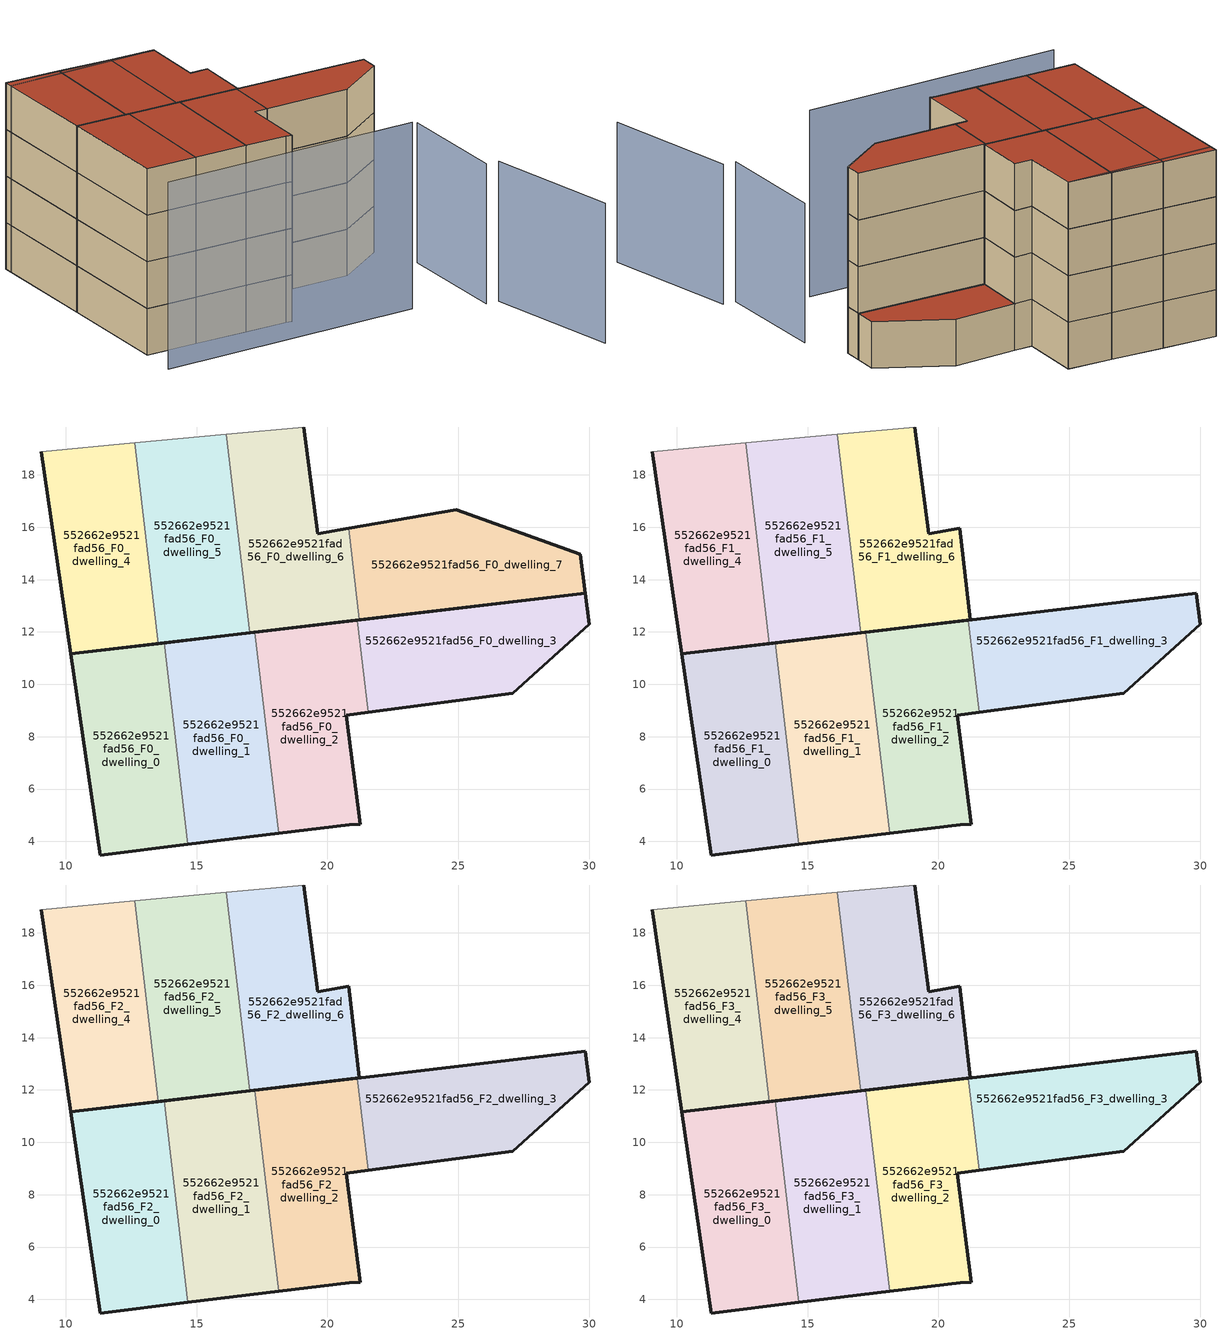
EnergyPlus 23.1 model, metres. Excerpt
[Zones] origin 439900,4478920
552662e9521fad56_F0_dwelling_0
 floor ground (EU_floor_Construction): 14.67,3.89 13.76,11.58 10.19,11.16 11.32,3.48 z0
 wall outside (EU_wall_Construction): 14.67,3.89 11.32,3.48 10.19,11.16 13.76,11.58 z0:3
 wall to 552662e9521fad56_F0_dwelling_1 (EU_wall_Construction): 13.76,11.58 14.67,3.89 z0:3
552662e9521fad56_F0_dwelling_1
 floor ground (EU_floor_Construction): 18.13,4.31 17.22,11.99 13.76,11.58 14.67,3.89 z0
 wall outside (EU_wall_Construction): 18.13,4.31 14.67,3.89 / 13.76,11.58 17.22,11.99 z0:3
 wall to 552662e9521fad56_F0_dwelling_2 (EU_wall_Construction): 17.22,11.99 18.13,4.31 z0:3
552662e9521fad56_F0_dwelling_2
 floor ground (EU_floor_Construction): 21.26,4.65 20.71,8.82 21.55,8.93 21.14,12.45 17.22,11.99 18.13,4.31 20.82,4.63 z0
 wall outside (EU_wall_Construction): 17.22,11.99 21.14,12.45 / 21.55,8.93 20.71,8.82 21.26,4.65 20.82,4.63 18.13,4.31 z0:3
 wall to 552662e9521fad56_F0_dwelling_3 (EU_wall_Construction): 21.14,12.45 21.55,8.93 z0:3
552662e9521fad56_F0_dwelling_3
 floor ground (EU_floor_Construction): 27.08,9.67 30.01,12.3 29.85,13.48 21.14,12.45 21.55,8.93 z0
 wall outside (EU_wall_Construction): 21.14,12.45 29.85,13.48 30.01,12.3 27.08,9.67 21.55,8.93 z0:3
552662e9521fad56_F0_dwelling_4
 floor ground (EU_floor_Construction): 13.54,11.56 12.63,19.23 9.06,18.89 10.19,11.16 z0
 wall outside (EU_wall_Construction): 13.54,11.56 10.19,11.16 9.06,18.89 z0:3
 wall to 552662e9521fad56_F0_dwelling_5 (EU_wall_Construction): 12.63,19.23 13.54,11.56 z0:3
 wall adiabatic (EU_wall_Construction): 9.06,18.89 12.63,19.23 z0:3
552662e9521fad56_F0_dwelling_5
 floor ground (EU_floor_Construction): 17.03,11.97 16.13,19.56 12.63,19.23 13.54,11.56 z0
 wall outside (EU_wall_Construction): 17.03,11.97 13.54,11.56 z0:3
 wall to 552662e9521fad56_F0_dwelling_6 (EU_wall_Construction): 16.13,19.56 17.03,11.97 z0:3
 wall adiabatic (EU_wall_Construction): 12.63,19.23 16.13,19.56 z0:3
552662e9521fad56_F0_dwelling_6
 floor ground (EU_floor_Construction): 21.22,12.46 20.8,15.96 19.62,15.75 19.09,19.83 16.13,19.56 17.03,11.97 z0
 wall outside (EU_wall_Construction): 21.22,12.46 17.03,11.97 / 19.09,19.83 19.62,15.75 20.8,15.96 z0:3
 wall adiabatic (EU_wall_Construction): 16.13,19.56 19.09,19.83 z0:3
 wall to 552662e9521fad56_F0_dwelling_7 (EU_wall_Construction): 20.8,15.96 21.22,12.46 z0:3
552662e9521fad56_F0_dwelling_7
 floor ground (EU_floor_Construction): 29.85,13.48 29.66,14.97 24.92,16.68 20.8,15.96 21.22,12.46 z0
 wall outside (EU_wall_Construction): 20.8,15.96 24.92,16.68 29.66,14.97 29.85,13.48 21.22,12.46 z0:3
 roof outside (EU_roof_Construction): 29.66,14.97 29.85,13.48 21.22,12.46 20.8,15.96 24.92,16.68 z3
552662e9521fad56_F1_dwelling_0
 floor to 552662e9521fad56_F0_dwelling_0 (EU_floor_Construction): 14.67,3.89 13.76,11.58 10.19,11.16 11.32,3.48 z3
 wall outside (EU_wall_Construction): 14.67,3.89 11.32,3.48 10.19,11.16 13.76,11.58 z3:6
 wall to 552662e9521fad56_F1_dwelling_1 (EU_wall_Construction): 13.76,11.58 14.67,3.89 z3:6
552662e9521fad56_F1_dwelling_1
 floor to 552662e9521fad56_F0_dwelling_1 (EU_floor_Construction): 18.13,4.31 17.22,11.99 13.76,11.58 14.67,3.89 z3
 wall outside (EU_wall_Construction): 18.13,4.31 14.67,3.89 / 13.76,11.58 17.22,11.99 z3:6
 wall to 552662e9521fad56_F1_dwelling_2 (EU_wall_Construction): 17.22,11.99 18.13,4.31 z3:6
552662e9521fad56_F1_dwelling_2
 floor to 552662e9521fad56_F0_dwelling_2 (EU_floor_Construction): 21.26,4.65 20.71,8.82 21.55,8.93 21.14,12.45 17.22,11.99 18.13,4.31 20.82,4.63 z3
 wall outside (EU_wall_Construction): 17.22,11.99 21.14,12.45 / 21.55,8.93 20.71,8.82 21.26,4.65 20.82,4.63 18.13,4.31 z3:6
 wall to 552662e9521fad56_F1_dwelling_3 (EU_wall_Construction): 21.14,12.45 21.55,8.93 z3:6
552662e9521fad56_F1_dwelling_3
 floor to 552662e9521fad56_F0_dwelling_3 (EU_floor_Construction): 27.08,9.67 30.01,12.3 29.85,13.48 21.14,12.45 21.55,8.93 z3
 wall outside (EU_wall_Construction): 21.14,12.45 29.85,13.48 30.01,12.3 27.08,9.67 21.55,8.93 z3:6
552662e9521fad56_F1_dwelling_4
 floor to 552662e9521fad56_F0_dwelling_4 (EU_floor_Construction): 13.54,11.56 12.63,19.23 9.06,18.89 10.19,11.16 z3
 wall outside (EU_wall_Construction): 13.54,11.56 10.19,11.16 9.06,18.89 z3:6
 wall to 552662e9521fad56_F1_dwelling_5 (EU_wall_Construction): 12.63,19.23 13.54,11.56 z3:6
 wall adiabatic (EU_wall_Construction): 9.06,18.89 12.63,19.23 z3:6
552662e9521fad56_F1_dwelling_5
 floor to 552662e9521fad56_F0_dwelling_5 (EU_floor_Construction): 17.03,11.97 16.13,19.56 12.63,19.23 13.54,11.56 z3
 wall outside (EU_wall_Construction): 17.03,11.97 13.54,11.56 z3:6
 wall to 552662e9521fad56_F1_dwelling_6 (EU_wall_Construction): 16.13,19.56 17.03,11.97 z3:6
 wall adiabatic (EU_wall_Construction): 12.63,19.23 16.13,19.56 z3:6
552662e9521fad56_F1_dwelling_6
 floor to 552662e9521fad56_F0_dwelling_6 (EU_floor_Construction): 21.22,12.46 20.8,15.96 19.62,15.75 19.09,19.83 16.13,19.56 17.03,11.97 z3
 wall outside (EU_wall_Construction): 19.09,19.83 19.62,15.75 20.8,15.96 21.22,12.46 17.03,11.97 z3:6
 wall adiabatic (EU_wall_Construction): 16.13,19.56 19.09,19.83 z3:6
552662e9521fad56_F2_dwelling_0
 floor to 552662e9521fad56_F1_dwelling_0 (EU_floor_Construction): 14.67,3.89 13.76,11.58 10.19,11.16 11.32,3.48 z6
 wall outside (EU_wall_Construction): 14.67,3.89 11.32,3.48 10.19,11.16 13.76,11.58 z6:9
 wall to 552662e9521fad56_F2_dwelling_1 (EU_wall_Construction): 13.76,11.58 14.67,3.89 z6:9
552662e9521fad56_F2_dwelling_1
 floor to 552662e9521fad56_F1_dwelling_1 (EU_floor_Construction): 18.13,4.31 17.22,11.99 13.76,11.58 14.67,3.89 z6
 wall outside (EU_wall_Construction): 18.13,4.31 14.67,3.89 / 13.76,11.58 17.22,11.99 z6:9
 wall to 552662e9521fad56_F2_dwelling_2 (EU_wall_Construction): 17.22,11.99 18.13,4.31 z6:9
552662e9521fad56_F2_dwelling_2
 floor to 552662e9521fad56_F1_dwelling_2 (EU_floor_Construction): 21.26,4.65 20.71,8.82 21.55,8.93 21.14,12.45 17.22,11.99 18.13,4.31 20.82,4.63 z6
 wall outside (EU_wall_Construction): 17.22,11.99 21.14,12.45 / 21.55,8.93 20.71,8.82 21.26,4.65 20.82,4.63 18.13,4.31 z6:9
 wall to 552662e9521fad56_F2_dwelling_3 (EU_wall_Construction): 21.14,12.45 21.55,8.93 z6:9
552662e9521fad56_F2_dwelling_3
 floor to 552662e9521fad56_F1_dwelling_3 (EU_floor_Construction): 27.08,9.67 30.01,12.3 29.85,13.48 21.14,12.45 21.55,8.93 z6
 wall outside (EU_wall_Construction): 21.14,12.45 29.85,13.48 30.01,12.3 27.08,9.67 21.55,8.93 z6:9
552662e9521fad56_F2_dwelling_4
 floor to 552662e9521fad56_F1_dwelling_4 (EU_floor_Construction): 13.54,11.56 12.63,19.23 9.06,18.89 10.19,11.16 z6
 wall outside (EU_wall_Construction): 13.54,11.56 10.19,11.16 9.06,18.89 z6:9
 wall to 552662e9521fad56_F2_dwelling_5 (EU_wall_Construction): 12.63,19.23 13.54,11.56 z6:9
 wall adiabatic (EU_wall_Construction): 9.06,18.89 12.63,19.23 z6:9
552662e9521fad56_F2_dwelling_5
 floor to 552662e9521fad56_F1_dwelling_5 (EU_floor_Construction): 17.03,11.97 16.13,19.56 12.63,19.23 13.54,11.56 z6
 wall outside (EU_wall_Construction): 17.03,11.97 13.54,11.56 z6:9
 wall to 552662e9521fad56_F2_dwelling_6 (EU_wall_Construction): 16.13,19.56 17.03,11.97 z6:9
 wall adiabatic (EU_wall_Construction): 12.63,19.23 16.13,19.56 z6:9
552662e9521fad56_F2_dwelling_6
 floor to 552662e9521fad56_F1_dwelling_6 (EU_floor_Construction): 21.22,12.46 20.8,15.96 19.62,15.75 19.09,19.83 16.13,19.56 17.03,11.97 z6
 wall outside (EU_wall_Construction): 19.09,19.83 19.62,15.75 20.8,15.96 21.22,12.46 17.03,11.97 z6:9
 wall adiabatic (EU_wall_Construction): 16.13,19.56 19.09,19.83 z6:9
552662e9521fad56_F3_dwelling_0
 floor to 552662e9521fad56_F2_dwelling_0 (EU_floor_Construction): 14.67,3.89 13.76,11.58 10.19,11.16 11.32,3.48 z9
 wall outside (EU_wall_Construction): 14.67,3.89 11.32,3.48 10.19,11.16 13.76,11.58 z9:12
 wall to 552662e9521fad56_F3_dwelling_1 (EU_wall_Construction): 13.76,11.58 14.67,3.89 z9:12
 roof outside (EU_roof_Construction): 13.76,11.58 14.67,3.89 11.32,3.48 10.19,11.16 z12
552662e9521fad56_F3_dwelling_1
 floor to 552662e9521fad56_F2_dwelling_1 (EU_floor_Construction): 18.13,4.31 17.22,11.99 13.76,11.58 14.67,3.89 z9
 wall outside (EU_wall_Construction): 18.13,4.31 14.67,3.89 / 13.76,11.58 17.22,11.99 z9:12
 wall to 552662e9521fad56_F3_dwelling_2 (EU_wall_Construction): 17.22,11.99 18.13,4.31 z9:12
 roof outside (EU_roof_Construction): 17.22,11.99 18.13,4.31 14.67,3.89 13.76,11.58 z12
552662e9521fad56_F3_dwelling_2
 floor to 552662e9521fad56_F2_dwelling_2 (EU_floor_Construction): 21.26,4.65 20.71,8.82 21.55,8.93 21.14,12.45 17.22,11.99 18.13,4.31 20.82,4.63 z9
 wall outside (EU_wall_Construction): 17.22,11.99 21.14,12.45 / 21.55,8.93 20.71,8.82 21.26,4.65 20.82,4.63 18.13,4.31 z9:12
 wall to 552662e9521fad56_F3_dwelling_3 (EU_wall_Construction): 21.14,12.45 21.55,8.93 z9:12
 roof outside (EU_roof_Construction): 21.14,12.45 21.55,8.93 20.71,8.82 21.26,4.65 20.82,4.63 18.13,4.31 17.22,11.99 z12
552662e9521fad56_F3_dwelling_3
 floor to 552662e9521fad56_F2_dwelling_3 (EU_floor_Construction): 27.08,9.67 30.01,12.3 29.85,13.48 21.14,12.45 21.55,8.93 z9
 wall outside (EU_wall_Construction): 21.14,12.45 29.85,13.48 30.01,12.3 27.08,9.67 21.55,8.93 z9:12
 roof outside (EU_roof_Construction): 29.85,13.48 30.01,12.3 27.08,9.67 21.55,8.93 21.14,12.45 z12
552662e9521fad56_F3_dwelling_4
 floor to 552662e9521fad56_F2_dwelling_4 (EU_floor_Construction): 13.54,11.56 12.63,19.23 9.06,18.89 10.19,11.16 z9
 wall outside (EU_wall_Construction): 13.54,11.56 10.19,11.16 9.06,18.89 z9:12
 wall to 552662e9521fad56_F3_dwelling_5 (EU_wall_Construction): 12.63,19.23 13.54,11.56 z9:12
 wall adiabatic (EU_wall_Construction): 9.06,18.89 12.63,19.23 z9:12
 roof outside (EU_roof_Construction): 12.63,19.23 13.54,11.56 10.19,11.16 9.06,18.89 z12
552662e9521fad56_F3_dwelling_5
 floor to 552662e9521fad56_F2_dwelling_5 (EU_floor_Construction): 17.03,11.97 16.13,19.56 12.63,19.23 13.54,11.56 z9
 wall outside (EU_wall_Construction): 17.03,11.97 13.54,11.56 z9:12
 wall to 552662e9521fad56_F3_dwelling_6 (EU_wall_Construction): 16.13,19.56 17.03,11.97 z9:12
 wall adiabatic (EU_wall_Construction): 12.63,19.23 16.13,19.56 z9:12
 roof outside (EU_roof_Construction): 16.13,19.56 17.03,11.97 13.54,11.56 12.63,19.23 z12
552662e9521fad56_F3_dwelling_6
 floor to 552662e9521fad56_F2_dwelling_6 (EU_floor_Construction): 21.22,12.46 20.8,15.96 19.62,15.75 19.09,19.83 16.13,19.56 17.03,11.97 z9
 wall outside (EU_wall_Construction): 19.09,19.83 19.62,15.75 20.8,15.96 21.22,12.46 17.03,11.97 z9:12
 wall adiabatic (EU_wall_Construction): 16.13,19.56 19.09,19.83 z9:12
 roof outside (EU_roof_Construction): 19.09,19.83 19.62,15.75 20.8,15.96 21.22,12.46 17.03,11.97 16.13,19.56 z12
shading: 11.6,1.05 28.53,3.49 / 19.09,19.83 9.14,18.33 z0:12; 36.82,-5.95 33.7,2.47 / 32.86,2.4 31.71,9.82 z0:9
[Building]
EU S2 Campaign: North Axis=0; Terrain=City; Solar Distribution=FullExterior
[Site:Location]
Madrid: Latitude=40.5; Longitude=-3.5; Time Zone=1; Elevation=609
[SizingPeriod:WeatherFileDays]
AnnualSizingPeriod: Begin Month=1; Begin Day of Month=1; End Month=12; End Day of Month=31; Day of Week for Start Day=Monday; Use Weather File Daylight Saving Period=No; Use Weather File Rain and Snow Indicators=No
[MATERIAL]
EU_InternalMass_Material: Roughness=MediumRough; Thickness=0.1; Conductivity=1; Density=1800; Specific Heat=900; Thermal Absorptance=0.9; Solar Absorptance=0.7; Visible Absorptance=0.7
[MATERIAL:NOMASS] Roughness=MediumRough; Thermal Absorptance=0.9; Solar Absorptance=0.7; Visible Absorptance=0.7
Name | Thermal Resistance
EU_wall_NoMass | 0.459673
EU_roof_NoMass | 0.495815
EU_floor_NoMass | 0.788942
[CONSTRUCTION]
EU_wall_Construction: EU_wall_NoMass
EU_roof_Construction: EU_roof_NoMass
EU_floor_Construction: EU_floor_NoMass
EU_InternalMass_Construction: EU_InternalMass_Material
[ZONE] Type=1; Multiplier=1; Ceiling Height=autocalculate; Floor Area=autocalculate; Part of Total Floor Area=Yes
Name | Volume
552662e9521fad56_F0_dwelling_0; 552662e9521fad56_F1_dwelling_0; 552662e9521fad56_F2_dwelling_0; 552662e9521fad56_F3_dwelling_0 | 81.09375
552662e9521fad56_F0_dwelling_1; 552662e9521fad56_F1_dwelling_1; 552662e9521fad56_F2_dwelling_1; 552662e9521fad56_F3_dwelling_1 | 81.0571
552662e9521fad56_F0_dwelling_2; 552662e9521fad56_F1_dwelling_2; 552662e9521fad56_F2_dwelling_2; 552662e9521fad56_F3_dwelling_2 | 81.0714
552662e9521fad56_F0_dwelling_3; 552662e9521fad56_F1_dwelling_3; 552662e9521fad56_F2_dwelling_3; 552662e9521fad56_F3_dwelling_3; 552662e9521fad56_F0_dwelling_5; 552662e9521fad56_F1_dwelling_5; 552662e9521fad56_F2_dwelling_5; 552662e9521fad56_F3_dwelling_5 | 81.0692
552662e9521fad56_F0_dwelling_4; 552662e9521fad56_F1_dwelling_4; 552662e9521fad56_F2_dwelling_4; 552662e9521fad56_F3_dwelling_4 | 81.0747
552662e9521fad56_F0_dwelling_6; 552662e9521fad56_F1_dwelling_6; 552662e9521fad56_F2_dwelling_6; 552662e9521fad56_F3_dwelling_6 | 81.0619
552662e9521fad56_F0_dwelling_7 | 81.0798
[INTERNALMASS] Construction=EU_InternalMass_Construction
Name | Zone or ZoneList | Surface Area
552662e9521fad56_F0_dwelling_0_EU_InternalMass | 552662e9521fad56_F0_dwelling_0 | 27.0313
552662e9521fad56_F0_dwelling_1_EU_InternalMass | 552662e9521fad56_F0_dwelling_1 | 27.019
552662e9521fad56_F0_dwelling_2_EU_InternalMass | 552662e9521fad56_F0_dwelling_2 | 27.0236
552662e9521fad56_F0_dwelling_3_EU_InternalMass | 552662e9521fad56_F0_dwelling_3 | 27.0231
552662e9521fad56_F0_dwelling_4_EU_InternalMass | 552662e9521fad56_F0_dwelling_4 | 27.0249
552662e9521fad56_F0_dwelling_5_EU_InternalMass | 552662e9521fad56_F0_dwelling_5 | 27.0231
552662e9521fad56_F0_dwelling_6_EU_InternalMass | 552662e9521fad56_F0_dwelling_6 | 27.0206
552662e9521fad56_F0_dwelling_7_EU_InternalMass | 552662e9521fad56_F0_dwelling_7 | 27.0267
552662e9521fad56_F1_dwelling_0_EU_InternalMass | 552662e9521fad56_F1_dwelling_0 | 30.8848
552662e9521fad56_F1_dwelling_1_EU_InternalMass | 552662e9521fad56_F1_dwelling_1 | 30.886
552662e9521fad56_F1_dwelling_2_EU_InternalMass | 552662e9521fad56_F1_dwelling_2 | 30.8838
552662e9521fad56_F1_dwelling_3_EU_InternalMass | 552662e9521fad56_F1_dwelling_3 | 30.8839
552662e9521fad56_F1_dwelling_4_EU_InternalMass | 552662e9521fad56_F1_dwelling_4 | 32.3297
552662e9521fad56_F1_dwelling_5_EU_InternalMass | 552662e9521fad56_F1_dwelling_5 | 32.9661
552662e9521fad56_F1_dwelling_6_EU_InternalMass | 552662e9521fad56_F1_dwelling_6 | 27.3622
552662e9521fad56_F2_dwelling_0_EU_InternalMass | 552662e9521fad56_F2_dwelling_0 | 30.8848
552662e9521fad56_F2_dwelling_1_EU_InternalMass | 552662e9521fad56_F2_dwelling_1 | 30.886
552662e9521fad56_F2_dwelling_2_EU_InternalMass | 552662e9521fad56_F2_dwelling_2 | 30.8838
552662e9521fad56_F2_dwelling_3_EU_InternalMass | 552662e9521fad56_F2_dwelling_3 | 30.8839
552662e9521fad56_F2_dwelling_4_EU_InternalMass | 552662e9521fad56_F2_dwelling_4 | 32.3297
552662e9521fad56_F2_dwelling_5_EU_InternalMass | 552662e9521fad56_F2_dwelling_5 | 32.9661
552662e9521fad56_F2_dwelling_6_EU_InternalMass | 552662e9521fad56_F2_dwelling_6 | 27.3622
552662e9521fad56_F3_dwelling_0_EU_InternalMass | 552662e9521fad56_F3_dwelling_0 | 30.8848
552662e9521fad56_F3_dwelling_1_EU_InternalMass | 552662e9521fad56_F3_dwelling_1 | 30.886
552662e9521fad56_F3_dwelling_2_EU_InternalMass | 552662e9521fad56_F3_dwelling_2 | 30.8838
552662e9521fad56_F3_dwelling_3_EU_InternalMass | 552662e9521fad56_F3_dwelling_3 | 30.8839
552662e9521fad56_F3_dwelling_4_EU_InternalMass | 552662e9521fad56_F3_dwelling_4 | 32.3297
552662e9521fad56_F3_dwelling_5_EU_InternalMass | 552662e9521fad56_F3_dwelling_5 | 32.9661
552662e9521fad56_F3_dwelling_6_EU_InternalMass | 552662e9521fad56_F3_dwelling_6 | 27.3622
[OTHEREQUIPMENT] Fuel Type=Electricity; Design Level Calculation Method=Watts/Area; Power per Zone Floor Area=1; Fraction Latent=0; Fraction Radiant=0; Fraction Lost=0; Carbon Dioxide Generation Rate=0; EndUse Subcategory=EU_Step8_InternalGains
Name | Zone or ZoneList or Space or SpaceList | Schedule
EU_Step8_InternalGain_552662e9521fad56_F0_dwelling_0_f000 | 552662e9521fad56_F0_dwelling_0 | EU_Step8_GainSchedule_552662e9521fad56_F0_dwelling_0_f000
EU_Step8_InternalGain_552662e9521fad56_F0_dwelling_1_f000 | 552662e9521fad56_F0_dwelling_1 | EU_Step8_GainSchedule_552662e9521fad56_F0_dwelling_1_f000
EU_Step8_InternalGain_552662e9521fad56_F0_dwelling_2_f000 | 552662e9521fad56_F0_dwelling_2 | EU_Step8_GainSchedule_552662e9521fad56_F0_dwelling_2_f000
EU_Step8_InternalGain_552662e9521fad56_F0_dwelling_3_f000 | 552662e9521fad56_F0_dwelling_3 | EU_Step8_GainSchedule_552662e9521fad56_F0_dwelling_3_f000
EU_Step8_InternalGain_552662e9521fad56_F0_dwelling_4_f000 | 552662e9521fad56_F0_dwelling_4 | EU_Step8_GainSchedule_552662e9521fad56_F0_dwelling_4_f000
EU_Step8_InternalGain_552662e9521fad56_F0_dwelling_5_f000 | 552662e9521fad56_F0_dwelling_5 | EU_Step8_GainSchedule_552662e9521fad56_F0_dwelling_5_f000
EU_Step8_InternalGain_552662e9521fad56_F0_dwelling_6_f000 | 552662e9521fad56_F0_dwelling_6 | EU_Step8_GainSchedule_552662e9521fad56_F0_dwelling_6_f000
EU_Step8_InternalGain_552662e9521fad56_F0_dwelling_7_f000 | 552662e9521fad56_F0_dwelling_7 | EU_Step8_GainSchedule_552662e9521fad56_F0_dwelling_7_f000
EU_Step8_InternalGain_552662e9521fad56_F1_dwelling_0_f000 | 552662e9521fad56_F1_dwelling_0 | EU_Step8_GainSchedule_552662e9521fad56_F1_dwelling_0_f000
EU_Step8_InternalGain_552662e9521fad56_F1_dwelling_1_f000 | 552662e9521fad56_F1_dwelling_1 | EU_Step8_GainSchedule_552662e9521fad56_F1_dwelling_1_f000
EU_Step8_InternalGain_552662e9521fad56_F1_dwelling_2_f000 | 552662e9521fad56_F1_dwelling_2 | EU_Step8_GainSchedule_552662e9521fad56_F1_dwelling_2_f000
EU_Step8_InternalGain_552662e9521fad56_F1_dwelling_3_f000 | 552662e9521fad56_F1_dwelling_3 | EU_Step8_GainSchedule_552662e9521fad56_F1_dwelling_3_f000
EU_Step8_InternalGain_552662e9521fad56_F1_dwelling_4_f000 | 552662e9521fad56_F1_dwelling_4 | EU_Step8_GainSchedule_552662e9521fad56_F1_dwelling_4_f000
EU_Step8_InternalGain_552662e9521fad56_F1_dwelling_5_f000 | 552662e9521fad56_F1_dwelling_5 | EU_Step8_GainSchedule_552662e9521fad56_F1_dwelling_5_f000
EU_Step8_InternalGain_552662e9521fad56_F1_dwelling_6_f000 | 552662e9521fad56_F1_dwelling_6 | EU_Step8_GainSchedule_552662e9521fad56_F1_dwelling_6_f000
EU_Step8_InternalGain_552662e9521fad56_F2_dwelling_0_f000 | 552662e9521fad56_F2_dwelling_0 | EU_Step8_GainSchedule_552662e9521fad56_F2_dwelling_0_f000
EU_Step8_InternalGain_552662e9521fad56_F2_dwelling_1_f000 | 552662e9521fad56_F2_dwelling_1 | EU_Step8_GainSchedule_552662e9521fad56_F2_dwelling_1_f000
EU_Step8_InternalGain_552662e9521fad56_F2_dwelling_2_f000 | 552662e9521fad56_F2_dwelling_2 | EU_Step8_GainSchedule_552662e9521fad56_F2_dwelling_2_f000
EU_Step8_InternalGain_552662e9521fad56_F2_dwelling_3_f000 | 552662e9521fad56_F2_dwelling_3 | EU_Step8_GainSchedule_552662e9521fad56_F2_dwelling_3_f000
EU_Step8_InternalGain_552662e9521fad56_F2_dwelling_4_f000 | 552662e9521fad56_F2_dwelling_4 | EU_Step8_GainSchedule_552662e9521fad56_F2_dwelling_4_f000
EU_Step8_InternalGain_552662e9521fad56_F2_dwelling_5_f000 | 552662e9521fad56_F2_dwelling_5 | EU_Step8_GainSchedule_552662e9521fad56_F2_dwelling_5_f000
EU_Step8_InternalGain_552662e9521fad56_F2_dwelling_6_f000 | 552662e9521fad56_F2_dwelling_6 | EU_Step8_GainSchedule_552662e9521fad56_F2_dwelling_6_f000
EU_Step8_InternalGain_552662e9521fad56_F3_dwelling_0_f000 | 552662e9521fad56_F3_dwelling_0 | EU_Step8_GainSchedule_552662e9521fad56_F3_dwelling_0_f000
EU_Step8_InternalGain_552662e9521fad56_F3_dwelling_1_f000 | 552662e9521fad56_F3_dwelling_1 | EU_Step8_GainSchedule_552662e9521fad56_F3_dwelling_1_f000
EU_Step8_InternalGain_552662e9521fad56_F3_dwelling_2_f000 | 552662e9521fad56_F3_dwelling_2 | EU_Step8_GainSchedule_552662e9521fad56_F3_dwelling_2_f000
EU_Step8_InternalGain_552662e9521fad56_F3_dwelling_3_f000 | 552662e9521fad56_F3_dwelling_3 | EU_Step8_GainSchedule_552662e9521fad56_F3_dwelling_3_f000
EU_Step8_InternalGain_552662e9521fad56_F3_dwelling_4_f000 | 552662e9521fad56_F3_dwelling_4 | EU_Step8_GainSchedule_552662e9521fad56_F3_dwelling_4_f000
EU_Step8_InternalGain_552662e9521fad56_F3_dwelling_5_f000 | 552662e9521fad56_F3_dwelling_5 | EU_Step8_GainSchedule_552662e9521fad56_F3_dwelling_5_f000
EU_Step8_InternalGain_552662e9521fad56_F3_dwelling_6_f000 | 552662e9521fad56_F3_dwelling_6 | EU_Step8_GainSchedule_552662e9521fad56_F3_dwelling_6_f000
[ZONEVENTILATION:DESIGNFLOWRATE] Schedule=EU_AlwaysOn; Design Flow Rate Calculation Method=AirChanges/Hour; Air Changes per Hour=0.719161; Ventilation Type=Natural; Fan Pressure Rise=0; Fan Total Efficiency=1; Constant Term Coefficient=1; Temperature Term Coefficient=0; Velocity Term Coefficient=0; Velocity Squared Term Coefficient=0; Minimum Indoor Temperature=-100; Maximum Indoor Temperature=100; Delta Temperature=-100; Minimum Outdoor Temperature=-100; Maximum Outdoor Temperature=100; Maximum Wind Speed=40
Name | Zone or ZoneList or Space or SpaceList
EU_ConstantAir_552662e9521fad56_F0_dwelling_0 | 552662e9521fad56_F0_dwelling_0
EU_ConstantAir_552662e9521fad56_F0_dwelling_1 | 552662e9521fad56_F0_dwelling_1
EU_ConstantAir_552662e9521fad56_F0_dwelling_2 | 552662e9521fad56_F0_dwelling_2
EU_ConstantAir_552662e9521fad56_F0_dwelling_3 | 552662e9521fad56_F0_dwelling_3
EU_ConstantAir_552662e9521fad56_F0_dwelling_4 | 552662e9521fad56_F0_dwelling_4
EU_ConstantAir_552662e9521fad56_F0_dwelling_5 | 552662e9521fad56_F0_dwelling_5
EU_ConstantAir_552662e9521fad56_F0_dwelling_6 | 552662e9521fad56_F0_dwelling_6
EU_ConstantAir_552662e9521fad56_F0_dwelling_7 | 552662e9521fad56_F0_dwelling_7
EU_ConstantAir_552662e9521fad56_F1_dwelling_0 | 552662e9521fad56_F1_dwelling_0
EU_ConstantAir_552662e9521fad56_F1_dwelling_1 | 552662e9521fad56_F1_dwelling_1
EU_ConstantAir_552662e9521fad56_F1_dwelling_2 | 552662e9521fad56_F1_dwelling_2
EU_ConstantAir_552662e9521fad56_F1_dwelling_3 | 552662e9521fad56_F1_dwelling_3
EU_ConstantAir_552662e9521fad56_F1_dwelling_4 | 552662e9521fad56_F1_dwelling_4
EU_ConstantAir_552662e9521fad56_F1_dwelling_5 | 552662e9521fad56_F1_dwelling_5
EU_ConstantAir_552662e9521fad56_F1_dwelling_6 | 552662e9521fad56_F1_dwelling_6
EU_ConstantAir_552662e9521fad56_F2_dwelling_0 | 552662e9521fad56_F2_dwelling_0
EU_ConstantAir_552662e9521fad56_F2_dwelling_1 | 552662e9521fad56_F2_dwelling_1
EU_ConstantAir_552662e9521fad56_F2_dwelling_2 | 552662e9521fad56_F2_dwelling_2
EU_ConstantAir_552662e9521fad56_F2_dwelling_3 | 552662e9521fad56_F2_dwelling_3
EU_ConstantAir_552662e9521fad56_F2_dwelling_4 | 552662e9521fad56_F2_dwelling_4
EU_ConstantAir_552662e9521fad56_F2_dwelling_5 | 552662e9521fad56_F2_dwelling_5
EU_ConstantAir_552662e9521fad56_F2_dwelling_6 | 552662e9521fad56_F2_dwelling_6
EU_ConstantAir_552662e9521fad56_F3_dwelling_0 | 552662e9521fad56_F3_dwelling_0
EU_ConstantAir_552662e9521fad56_F3_dwelling_1 | 552662e9521fad56_F3_dwelling_1
EU_ConstantAir_552662e9521fad56_F3_dwelling_2 | 552662e9521fad56_F3_dwelling_2
EU_ConstantAir_552662e9521fad56_F3_dwelling_3 | 552662e9521fad56_F3_dwelling_3
EU_ConstantAir_552662e9521fad56_F3_dwelling_4 | 552662e9521fad56_F3_dwelling_4
EU_ConstantAir_552662e9521fad56_F3_dwelling_5 | 552662e9521fad56_F3_dwelling_5
EU_ConstantAir_552662e9521fad56_F3_dwelling_6 | 552662e9521fad56_F3_dwelling_6
[HVACTEMPLATE:THERMOSTAT] Constant Heating Setpoint=20; Constant Cooling Setpoint=50
EU_HeatOnly_552662e9521fad56_F0_dwelling_0; EU_HeatOnly_552662e9521fad56_F0_dwelling_1; EU_HeatOnly_552662e9521fad56_F0_dwelling_2; EU_HeatOnly_552662e9521fad56_F0_dwelling_3; EU_HeatOnly_552662e9521fad56_F0_dwelling_4; EU_HeatOnly_552662e9521fad56_F0_dwelling_5; EU_HeatOnly_552662e9521fad56_F0_dwelling_6; EU_HeatOnly_552662e9521fad56_F0_dwelling_7; EU_HeatOnly_552662e9521fad56_F1_dwelling_0; EU_HeatOnly_552662e9521fad56_F1_dwelling_1; EU_HeatOnly_552662e9521fad56_F1_dwelling_2; EU_HeatOnly_552662e9521fad56_F1_dwelling_3; EU_HeatOnly_552662e9521fad56_F1_dwelling_4; EU_HeatOnly_552662e9521fad56_F1_dwelling_5; EU_HeatOnly_552662e9521fad56_F1_dwelling_6; EU_HeatOnly_552662e9521fad56_F2_dwelling_0; EU_HeatOnly_552662e9521fad56_F2_dwelling_1; EU_HeatOnly_552662e9521fad56_F2_dwelling_2; EU_HeatOnly_552662e9521fad56_F2_dwelling_3; EU_HeatOnly_552662e9521fad56_F2_dwelling_4; EU_HeatOnly_552662e9521fad56_F2_dwelling_5; EU_HeatOnly_552662e9521fad56_F2_dwelling_6; EU_HeatOnly_552662e9521fad56_F3_dwelling_0; EU_HeatOnly_552662e9521fad56_F3_dwelling_1; EU_HeatOnly_552662e9521fad56_F3_dwelling_2; EU_HeatOnly_552662e9521fad56_F3_dwelling_3; EU_HeatOnly_552662e9521fad56_F3_dwelling_4; EU_HeatOnly_552662e9521fad56_F3_dwelling_5; EU_HeatOnly_552662e9521fad56_F3_dwelling_6
[HVACTEMPLATE:ZONE:IDEALLOADSAIRSYSTEM] System Availability Schedule=EU_AlwaysOn; Maximum Heating Supply Air Temperature=50; Minimum Cooling Supply Air Temperature=13; Maximum Heating Supply Air Humidity Ratio=0.0156; Minimum Cooling Supply Air Humidity Ratio=0.0077; Heating Limit=NoLimit; Cooling Limit=NoLimit; Heating Availability Schedule=EU_AlwaysOn; Cooling Availability Schedule=EU_CoolingOff; Dehumidification Control Type=ConstantSensibleHeatRatio; Cooling Sensible Heat Ratio=0.7; Dehumidification Setpoint=60; Humidification Control Type=None; Humidification Setpoint=30; Outdoor Air Method=None; Outdoor Air Flow Rate per Person=0.00944; Outdoor Air Flow Rate per Zone Floor Area=0; Outdoor Air Flow Rate per Zone=0; Demand Controlled Ventilation Type=None; Outdoor Air Economizer Type=NoEconomizer; Heat Recovery Type=None; Sensible Heat Recovery Effectiveness=0.7; Latent Heat Recovery Effectiveness=0.65
Name | Template Thermostat
552662e9521fad56_F0_dwelling_0 | EU_HeatOnly_552662e9521fad56_F0_dwelling_0
552662e9521fad56_F0_dwelling_1 | EU_HeatOnly_552662e9521fad56_F0_dwelling_1
552662e9521fad56_F0_dwelling_2 | EU_HeatOnly_552662e9521fad56_F0_dwelling_2
552662e9521fad56_F0_dwelling_3 | EU_HeatOnly_552662e9521fad56_F0_dwelling_3
552662e9521fad56_F0_dwelling_4 | EU_HeatOnly_552662e9521fad56_F0_dwelling_4
552662e9521fad56_F0_dwelling_5 | EU_HeatOnly_552662e9521fad56_F0_dwelling_5
552662e9521fad56_F0_dwelling_6 | EU_HeatOnly_552662e9521fad56_F0_dwelling_6
552662e9521fad56_F0_dwelling_7 | EU_HeatOnly_552662e9521fad56_F0_dwelling_7
552662e9521fad56_F1_dwelling_0 | EU_HeatOnly_552662e9521fad56_F1_dwelling_0
552662e9521fad56_F1_dwelling_1 | EU_HeatOnly_552662e9521fad56_F1_dwelling_1
552662e9521fad56_F1_dwelling_2 | EU_HeatOnly_552662e9521fad56_F1_dwelling_2
552662e9521fad56_F1_dwelling_3 | EU_HeatOnly_552662e9521fad56_F1_dwelling_3
552662e9521fad56_F1_dwelling_4 | EU_HeatOnly_552662e9521fad56_F1_dwelling_4
552662e9521fad56_F1_dwelling_5 | EU_HeatOnly_552662e9521fad56_F1_dwelling_5
552662e9521fad56_F1_dwelling_6 | EU_HeatOnly_552662e9521fad56_F1_dwelling_6
552662e9521fad56_F2_dwelling_0 | EU_HeatOnly_552662e9521fad56_F2_dwelling_0
552662e9521fad56_F2_dwelling_1 | EU_HeatOnly_552662e9521fad56_F2_dwelling_1
552662e9521fad56_F2_dwelling_2 | EU_HeatOnly_552662e9521fad56_F2_dwelling_2
552662e9521fad56_F2_dwelling_3 | EU_HeatOnly_552662e9521fad56_F2_dwelling_3
552662e9521fad56_F2_dwelling_4 | EU_HeatOnly_552662e9521fad56_F2_dwelling_4
552662e9521fad56_F2_dwelling_5 | EU_HeatOnly_552662e9521fad56_F2_dwelling_5
552662e9521fad56_F2_dwelling_6 | EU_HeatOnly_552662e9521fad56_F2_dwelling_6
552662e9521fad56_F3_dwelling_0 | EU_HeatOnly_552662e9521fad56_F3_dwelling_0
552662e9521fad56_F3_dwelling_1 | EU_HeatOnly_552662e9521fad56_F3_dwelling_1
552662e9521fad56_F3_dwelling_2 | EU_HeatOnly_552662e9521fad56_F3_dwelling_2
552662e9521fad56_F3_dwelling_3 | EU_HeatOnly_552662e9521fad56_F3_dwelling_3
552662e9521fad56_F3_dwelling_4 | EU_HeatOnly_552662e9521fad56_F3_dwelling_4
552662e9521fad56_F3_dwelling_5 | EU_HeatOnly_552662e9521fad56_F3_dwelling_5
552662e9521fad56_F3_dwelling_6 | EU_HeatOnly_552662e9521fad56_F3_dwelling_6
[SIZING:ZONE] Zone Cooling Design Supply Air Temperature Input Method=SupplyAirTemperature; Zone Cooling Design Supply Air Temperature=13; Zone Heating Design Supply Air Temperature Input Method=SupplyAirTemperature; Zone Heating Design Supply Air Temperature=50; Zone Cooling Design Supply Air Humidity Ratio=0.008; Zone Heating Design Supply Air Humidity Ratio=0.008; Cooling Design Air Flow Method=DesignDay; Cooling Design Air Flow Rate=0; Cooling Minimum Air Flow per Zone Floor Area=0.000762; Cooling Minimum Air Flow=0; Cooling Minimum Air Flow Fraction=0.2; Heating Design Air Flow Method=DesignDay; Heating Design Air Flow Rate=0; Heating Maximum Air Flow per Zone Floor Area=0.002032; Heating Maximum Air Flow=0.141576; Heating Maximum Air Flow Fraction=0.3; Account for Dedicated Outdoor Air System=No; Dedicated Outdoor Air System Control Strategy=NeutralSupplyAir; Dedicated Outdoor Air Low Setpoint Temperature for Design=autosize; Dedicated Outdoor Air High Setpoint Temperature for Design=autosize; Zone Load Sizing Method=Sensible Load Only No Latent Load; Zone Latent Cooling Design Supply Air Humidity Ratio Input Method=HumidityRatioDifference; Zone Cooling Design Supply Air Humidity Ratio Difference=0.005; Zone Latent Heating Design Supply Air Humidity Ratio Input Method=HumidityRatioDifference; Zone Humidification Design Supply Air Humidity Ratio Difference=0.005
552662e9521fad56_F0_dwelling_0; 552662e9521fad56_F0_dwelling_1; 552662e9521fad56_F0_dwelling_2; 552662e9521fad56_F0_dwelling_3; 552662e9521fad56_F0_dwelling_4; 552662e9521fad56_F0_dwelling_5; 552662e9521fad56_F0_dwelling_6; 552662e9521fad56_F0_dwelling_7; 552662e9521fad56_F1_dwelling_0; 552662e9521fad56_F1_dwelling_1; 552662e9521fad56_F1_dwelling_2; 552662e9521fad56_F1_dwelling_3; 552662e9521fad56_F1_dwelling_4; 552662e9521fad56_F1_dwelling_5; 552662e9521fad56_F1_dwelling_6; 552662e9521fad56_F2_dwelling_0; 552662e9521fad56_F2_dwelling_1; 552662e9521fad56_F2_dwelling_2; 552662e9521fad56_F2_dwelling_3; 552662e9521fad56_F2_dwelling_4; 552662e9521fad56_F2_dwelling_5; 552662e9521fad56_F2_dwelling_6; 552662e9521fad56_F3_dwelling_0; 552662e9521fad56_F3_dwelling_1; 552662e9521fad56_F3_dwelling_2; 552662e9521fad56_F3_dwelling_3; 552662e9521fad56_F3_dwelling_4; 552662e9521fad56_F3_dwelling_5; 552662e9521fad56_F3_dwelling_6
[SCHEDULE:CONSTANT]
Name | Hourly Value
EU_AlwaysOn | 1
EU_CoolingOff | 0
[SCHEDULE:FILE] Column Number=1; Rows to Skip at Top=0; Number of Hours of Data=8760; Column Separator=Comma; Interpolate to Timestep=No; Minutes per Item=60; Adjust Schedule for Daylight Savings=Yes
Name | File
EU_Step8_GainSchedule_552662e9521fad56_F0_dwelling_0_f000 | ../../schedules/552662e9521fad56/552662e9521fad56_F0_dwelling_0_f000_gain.csv
EU_Step8_GainSchedule_552662e9521fad56_F0_dwelling_1_f000 | ../../schedules/552662e9521fad56/552662e9521fad56_F0_dwelling_1_f000_gain.csv
EU_Step8_GainSchedule_552662e9521fad56_F0_dwelling_2_f000 | ../../schedules/552662e9521fad56/552662e9521fad56_F0_dwelling_2_f000_gain.csv
EU_Step8_GainSchedule_552662e9521fad56_F0_dwelling_3_f000 | ../../schedules/552662e9521fad56/552662e9521fad56_F0_dwelling_3_f000_gain.csv
EU_Step8_GainSchedule_552662e9521fad56_F0_dwelling_4_f000 | ../../schedules/552662e9521fad56/552662e9521fad56_F0_dwelling_4_f000_gain.csv
EU_Step8_GainSchedule_552662e9521fad56_F0_dwelling_5_f000 | ../../schedules/552662e9521fad56/552662e9521fad56_F0_dwelling_5_f000_gain.csv
EU_Step8_GainSchedule_552662e9521fad56_F0_dwelling_6_f000 | ../../schedules/552662e9521fad56/552662e9521fad56_F0_dwelling_6_f000_gain.csv
EU_Step8_GainSchedule_552662e9521fad56_F0_dwelling_7_f000 | ../../schedules/552662e9521fad56/552662e9521fad56_F0_dwelling_7_f000_gain.csv
EU_Step8_GainSchedule_552662e9521fad56_F1_dwelling_0_f000 | ../../schedules/552662e9521fad56/552662e9521fad56_F1_dwelling_0_f000_gain.csv
EU_Step8_GainSchedule_552662e9521fad56_F1_dwelling_1_f000 | ../../schedules/552662e9521fad56/552662e9521fad56_F1_dwelling_1_f000_gain.csv
EU_Step8_GainSchedule_552662e9521fad56_F1_dwelling_2_f000 | ../../schedules/552662e9521fad56/552662e9521fad56_F1_dwelling_2_f000_gain.csv
EU_Step8_GainSchedule_552662e9521fad56_F1_dwelling_3_f000 | ../../schedules/552662e9521fad56/552662e9521fad56_F1_dwelling_3_f000_gain.csv
EU_Step8_GainSchedule_552662e9521fad56_F1_dwelling_4_f000 | ../../schedules/552662e9521fad56/552662e9521fad56_F1_dwelling_4_f000_gain.csv
EU_Step8_GainSchedule_552662e9521fad56_F1_dwelling_5_f000 | ../../schedules/552662e9521fad56/552662e9521fad56_F1_dwelling_5_f000_gain.csv
EU_Step8_GainSchedule_552662e9521fad56_F1_dwelling_6_f000 | ../../schedules/552662e9521fad56/552662e9521fad56_F1_dwelling_6_f000_gain.csv
EU_Step8_GainSchedule_552662e9521fad56_F2_dwelling_0_f000 | ../../schedules/552662e9521fad56/552662e9521fad56_F2_dwelling_0_f000_gain.csv
EU_Step8_GainSchedule_552662e9521fad56_F2_dwelling_1_f000 | ../../schedules/552662e9521fad56/552662e9521fad56_F2_dwelling_1_f000_gain.csv
EU_Step8_GainSchedule_552662e9521fad56_F2_dwelling_2_f000 | ../../schedules/552662e9521fad56/552662e9521fad56_F2_dwelling_2_f000_gain.csv
EU_Step8_GainSchedule_552662e9521fad56_F2_dwelling_3_f000 | ../../schedules/552662e9521fad56/552662e9521fad56_F2_dwelling_3_f000_gain.csv
EU_Step8_GainSchedule_552662e9521fad56_F2_dwelling_4_f000 | ../../schedules/552662e9521fad56/552662e9521fad56_F2_dwelling_4_f000_gain.csv
EU_Step8_GainSchedule_552662e9521fad56_F2_dwelling_5_f000 | ../../schedules/552662e9521fad56/552662e9521fad56_F2_dwelling_5_f000_gain.csv
EU_Step8_GainSchedule_552662e9521fad56_F2_dwelling_6_f000 | ../../schedules/552662e9521fad56/552662e9521fad56_F2_dwelling_6_f000_gain.csv
EU_Step8_GainSchedule_552662e9521fad56_F3_dwelling_0_f000 | ../../schedules/552662e9521fad56/552662e9521fad56_F3_dwelling_0_f000_gain.csv
EU_Step8_GainSchedule_552662e9521fad56_F3_dwelling_1_f000 | ../../schedules/552662e9521fad56/552662e9521fad56_F3_dwelling_1_f000_gain.csv
EU_Step8_GainSchedule_552662e9521fad56_F3_dwelling_2_f000 | ../../schedules/552662e9521fad56/552662e9521fad56_F3_dwelling_2_f000_gain.csv
EU_Step8_GainSchedule_552662e9521fad56_F3_dwelling_3_f000 | ../../schedules/552662e9521fad56/552662e9521fad56_F3_dwelling_3_f000_gain.csv
EU_Step8_GainSchedule_552662e9521fad56_F3_dwelling_4_f000 | ../../schedules/552662e9521fad56/552662e9521fad56_F3_dwelling_4_f000_gain.csv
EU_Step8_GainSchedule_552662e9521fad56_F3_dwelling_5_f000 | ../../schedules/552662e9521fad56/552662e9521fad56_F3_dwelling_5_f000_gain.csv
EU_Step8_GainSchedule_552662e9521fad56_F3_dwelling_6_f000 | ../../schedules/552662e9521fad56/552662e9521fad56_F3_dwelling_6_f000_gain.csv
